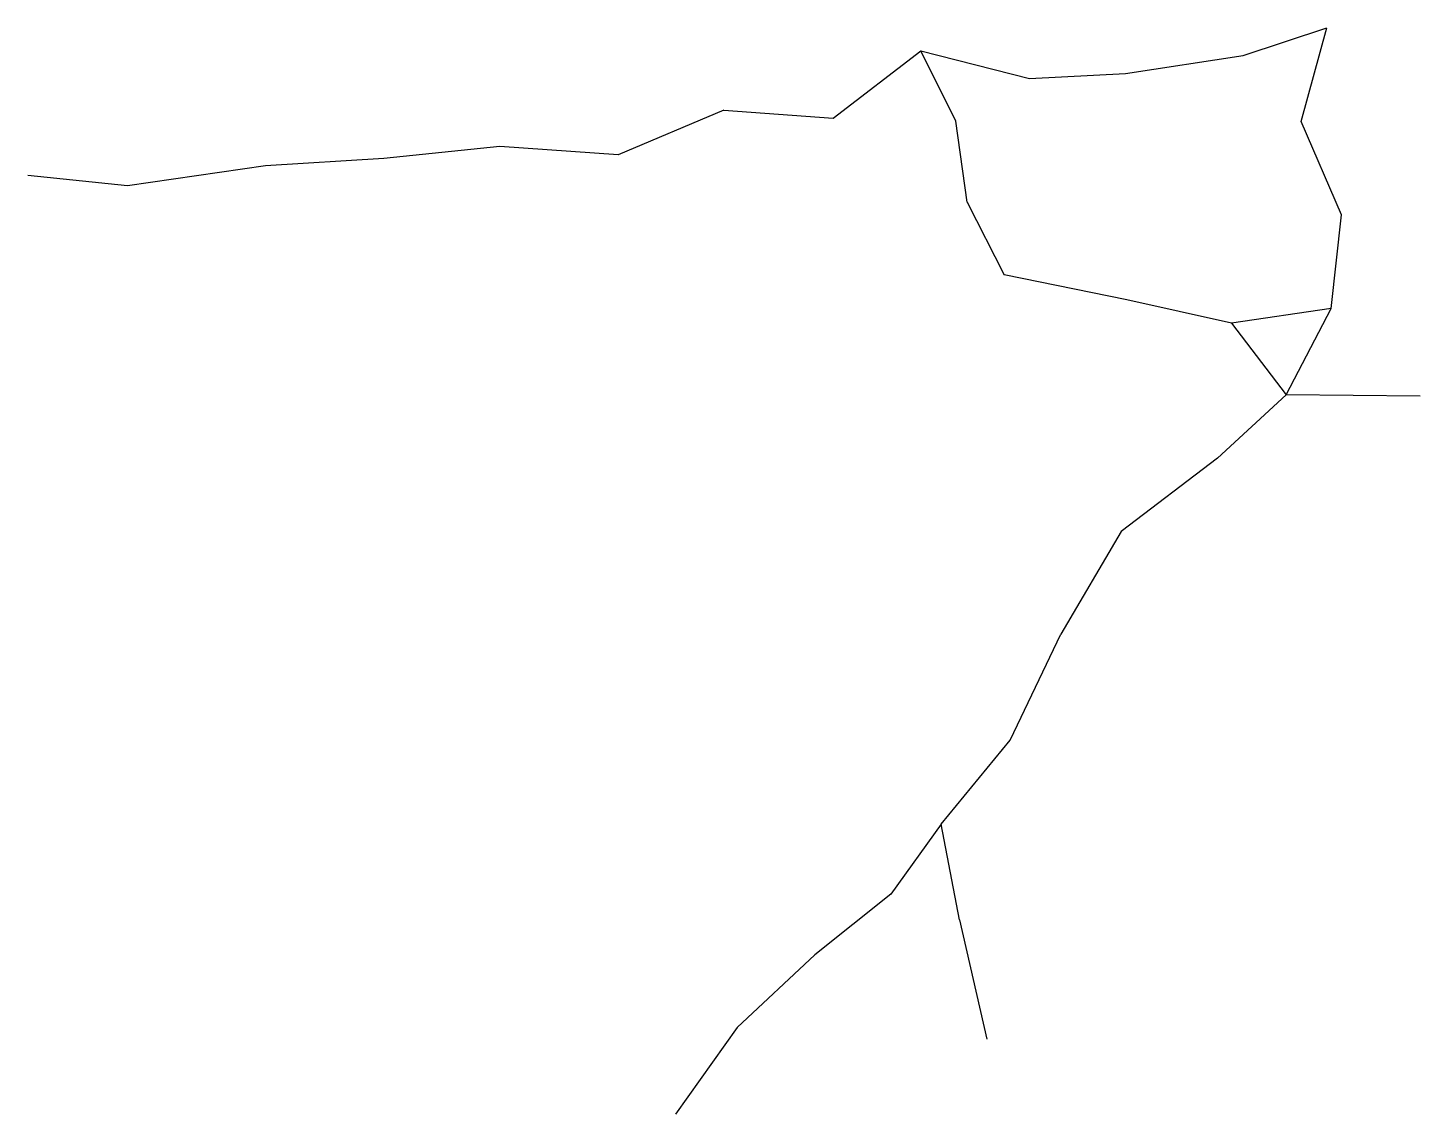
# Model space of a CAD drawing. Header units: millimetres. Extents: x -85 to 148, y -150 to 32.
import ezdxf

# ---------------------------------------------------------------- set-up
doc = ezdxf.new("R2010")
doc.units = ezdxf.units.MM
doc.layers.get('0').update_dxf_attribs({"linetype": 'CONTINUOUS'})

msp = doc.modelspace()

# ---------------------------------------------------------------- linework, layer by layer
for p, q in [((118.85, 27.63), (132.83, 32.26)), ((128.54, 16.6), (132.83, 32.26)), ((50.21, 17.17), (64.88, 28.42)), ((70.75, 16.62), (64.88, 28.42)), ((64.88, 28.42), (83.09, 23.76)), ((99.15, 24.6), (118.85, 27.63)), ((83.09, 23.76), (99.15, 24.6)), ((31.94, 18.46), (14.27, 11.03)), ((31.94, 18.46), (50.21, 17.17)), ((72.67, 3.11), (70.75, 16.62)), ((135.32, 0.96), (128.54, 16.6)), ((-5.56, 12.41), (-24.97, 10.42)), ((14.27, 11.03), (-5.56, 12.41)), ((-24.97, 10.42), (-44.8, 9.19)), ((-67.87, 5.84), (-84.55, 7.52)), ((-44.8, 9.19), (-67.87, 5.84)), ((72.67, 3.11), (78.87, -9.07)), ((133.59, -14.72), (135.32, 0.96)), ((99.36, -13.26), (78.87, -9.07)), ((116.89, -17.18), (99.36, -13.26)), ((133.59, -14.72), (116.89, -17.18)), ((126.06, -29.16), (133.59, -14.72)), ((116.89, -17.18), (126.06, -29.16)), ((114.57, -39.76), (126.06, -29.16)), ((148.46, -29.37), (126.06, -29.16)), ((114.57, -39.76), (98.45, -52.05)), ((98.45, -52.05), (88.31, -69.25)), ((79.84, -86.99), (88.31, -69.25)), ((68.28, -101.02), (79.84, -86.99)), ((68.28, -101.02), (59.88, -112.76)), ((71.36, -117.02), (68.28, -101.02)), ((59.88, -112.76), (47.17, -122.9)), ((71.36, -117.02), (75.93, -137.01)), ((47.17, -122.9), (34.16, -135.07)), ((34.16, -135.07), (23.82, -149.56))]:
    msp.add_line(p, q)

doc.saveas('drawing.dxf')
